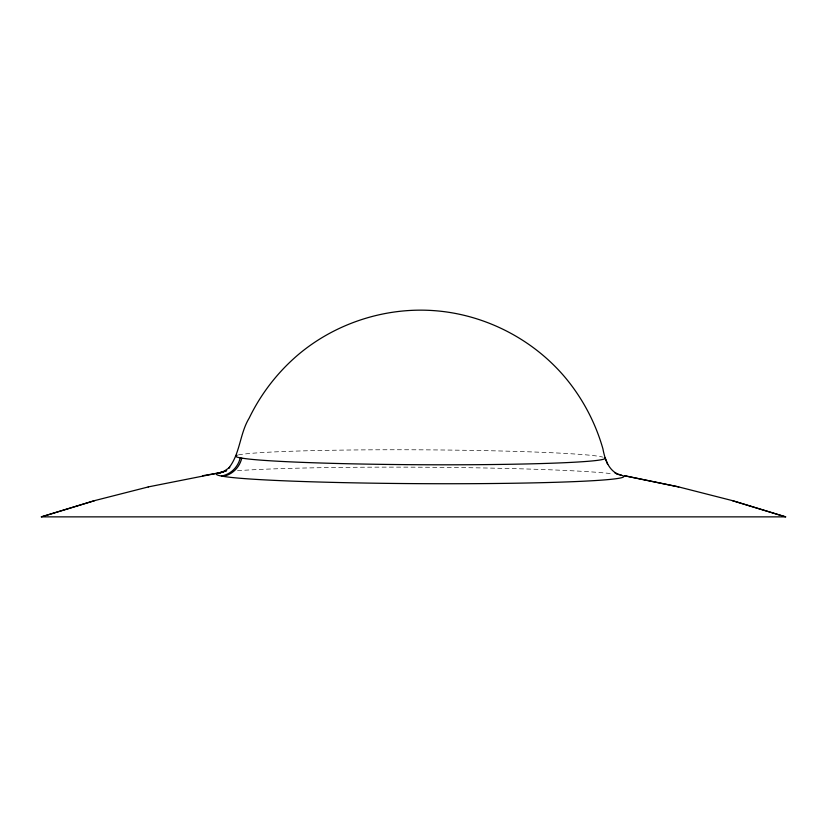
<?xml version="1.0" encoding="UTF-8"?>
<svg xmlns="http://www.w3.org/2000/svg" width="827" height="827" viewBox="0 0 827 827"><rect width="100%" height="100%" fill="white"/><g stroke="black" fill="none" stroke-linecap="round" stroke-linejoin="round"><path stroke-width="0.62" stroke-dasharray="4.13 3.1" d="M238.455 454.912A184.824 7.443 0.3 0 1 420.664 449.826A184.824 7.443 0.3 0 1 602.676 457.093M237.545 470.697A203.969 8.218 0.3 0 1 433.131 467.296A203.969 8.218 0.3 0 1 613.117 473.871"/><path stroke-width="1.24" d="M222.939 472.052L229.792 467.307L228.8 468.02C240.192 453.785 239.696 433.637 249.185 418.1C261.105 393.445 278.244 371.426 299.229 353.832C337.168 322.303 387.543 306.548 436.687 310.849C485.831 315.087 532.733 339.287 564.676 376.885C582.322 397.828 595.419 422.473 602.914 448.813C604.775 458.644 608.083 469.426 617.8 474.16L615.092 473.106L621.459 475.225M678.76 486.917L624.488 475.742L678.647 486.917L732.464 500.635L785.65 516.865L41.35 516.865L94.536 500.635L148.353 486.917M41.35 516.865L94.671 500.635M217.511 473.375L226.691 470.604L218.7 473.003M148.24 486.917L220.323 472.63M202.512 475.742L223.61 472.093M604.33 457.579A184.824 7.443 0.3 0 1 453.816 464.795A184.824 7.443 0.3 0 1 241.794 458.096L240.243 457.838A184.824 7.443 0.3 0 1 237.173 455.253M618.741 474.677A203.969 8.218 0.3 0 1 470.201 483.681A203.969 8.218 0.3 0 1 223.156 476.331L221.45 476.042A203.969 8.218 0.3 0 1 223.631 472.093M732.329 500.635L785.65 516.865M605.23 458.075L607.659 464.433M241.773 458.096A23.89 23.084 -81 0 1 223.135 476.331M240.243 457.838A23.89 23.28 -79.6 0 1 221.45 476.042"/></g></svg>
